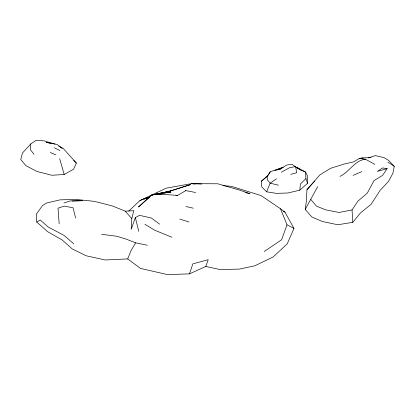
<?xml version="1.0" encoding="UTF-8"?>
<svg xmlns="http://www.w3.org/2000/svg" width="415" height="415" viewBox="0 0 415 415"><rect width="100%" height="100%" fill="white"/><g stroke="black" fill="none" stroke-linecap="round" stroke-linejoin="round"><path stroke-width="0.62" d="M371.077 157.544L362.015 157.939L359.349 158.473L353.684 161.866L344.139 164.055L330.548 168.334L319.815 174.938L306.939 189.738L306.426 200.694L305.222 209.445L311.904 217.04L322.528 221.548L337.872 224.759L352.802 222.305L360.459 212.942L370.984 204.424L380 190.532L388.544 181.355L392.865 173.288L394.25 166.327L388.731 160.481L384.098 157.653L375.409 155.599L368.131 157.965M222.819 185.666L231.176 186.294L261.025 195.558L280.514 208.755L285.017 212.205L293.976 228.395L287.159 243.942L273.044 257.03L254.81 265.802L239.434 269.096L220.23 269.584L205.788 266.466L189.468 273.858L167.536 274.616L140.441 268.386L127.69 258.919L105.228 259.966L86.123 255.765L72.143 248.86L62.177 239.963L47.875 231.835L36.743 222.087L36.328 214.171L42.522 205.518L46.63 202.992L60.04 199.864L75.826 199.439L92.436 201.135L97.592 202.126L112.558 206.011L125.242 211.168L133.806 210.696L131.809 218.575L131.176 229.355L135.363 217.564L139.539 215.354L151.392 218.025L159.604 224.136M280.27 169.341L274.797 170.415L283.123 167.349L270.3 171.753L267.888 175.467L261.315 181.256L261.792 186.921L266.617 191.803L276.333 193.369L287.906 192.996L299.817 190.148L300.361 184.073L305.897 178.611L305.616 172.111L298.141 167.971L296.051 167.338M54.982 144.135L44.052 140.835L36.032 140.384L30.783 143.896L30.264 149.53L34.02 154.271M189.468 273.858L192.856 263.862L208.226 259.702L205.788 266.466M280.514 208.755L286.998 224.79L281.624 239.74L264.272 251.506M127.69 258.919L131.218 250.245L135.674 242.832L147.367 245.244M266.617 191.803L270.175 183.16L276.556 178.761M58.785 146.09L63.127 148.321L76.36 163.085L73.611 169.185L64.18 174.492L51.88 175.26L36.852 171.426L25.917 165.663L20.75 159.521L22.462 153.011L30.783 143.896M305.222 209.445L317.693 186.605M261.315 181.256L267.177 176.458L270.3 171.753M352.802 222.305L352.05 209.933L357.782 201.285L367.259 193.172L374.008 180.608L382.557 175.421L387.159 168.635L382.63 167.935L377.365 171.4L387.159 168.635M306.939 189.738L314.757 181.023M128.764 211.09L139.933 200.559L166.171 188.177L191.362 183.669L217.751 183.778L239.413 190.039L250.006 193.722L245.597 192.638M299.817 190.148L307.536 183.331L307.292 175.478L305.616 172.111L300.517 169.927L296.611 167.66M339.942 176.375C349.477 171.976 354.426 160.589 365.413 159.199L374.812 164.366M279.824 169.419L286.583 165.071L291.823 164.304L300.517 169.927M36.743 222.087L40.182 219.981L48.296 227.057L63.993 235.362L73.803 243.854M175.97 195.61L177.687 195.387L185.79 190.61L195.595 192.493M281.287 172.225L289.597 167.681L295.589 166.597L296.756 172.713L290.702 174.383M353.03 175.363L361.823 171.613M139.933 200.559L147.107 197.587M63.967 202.971L69.632 201.156M148.876 197.571L143.927 199.076L150.246 196.674L138.434 207.012L151.439 195.175L169.346 191.325L190.418 184.628L169.346 191.325L155.143 194.376M166.192 192.316L170.518 191.004L155.132 194.365M153.903 194.635L151.439 195.175L153.908 194.645M352.05 209.933L339.128 212.464L325.614 209.829L316.484 206.156L310.84 199.501M72.132 201.062L82.761 200.678L69.995 200.912M177.687 195.387L157.451 193.966L153.374 194.562L170.954 192.088L157.451 193.966L161.207 194.453M201.607 184.073L191.362 183.669L195.154 184.053M359.349 158.473L365.413 159.199M101.659 234.325L116.688 236.239L125.641 238.936L135.674 242.832M185.899 206.504L193.276 208.206M278.47 185.199L270.175 183.16L267.317 179.861L267.177 176.458M50.386 143.325L46.221 142.288L56.959 144.415L62.193 148.295L60.569 147.424M179.783 219.063L189.001 222.02M362.015 157.939L363.042 158.276M171.945 237.235L154.888 230.304L144.918 224.287M50.251 152.513L55.885 154.826M54.427 147.813L59.983 150.593M286.998 224.79L293.976 228.395M283.393 211.194L285.017 212.205M387.906 162.109L394.25 166.327M73.657 160.387L76.36 163.085M131.809 218.575L125.242 211.168M185.495 190.272L185.79 190.61M305.897 178.611L307.536 183.331M59.693 158.727L64.18 174.492M75.618 218.057L73.066 207.796L64.226 206.099L58.007 208.18L59.174 223.81M135.363 217.564L138.781 231.399"/></g></svg>
